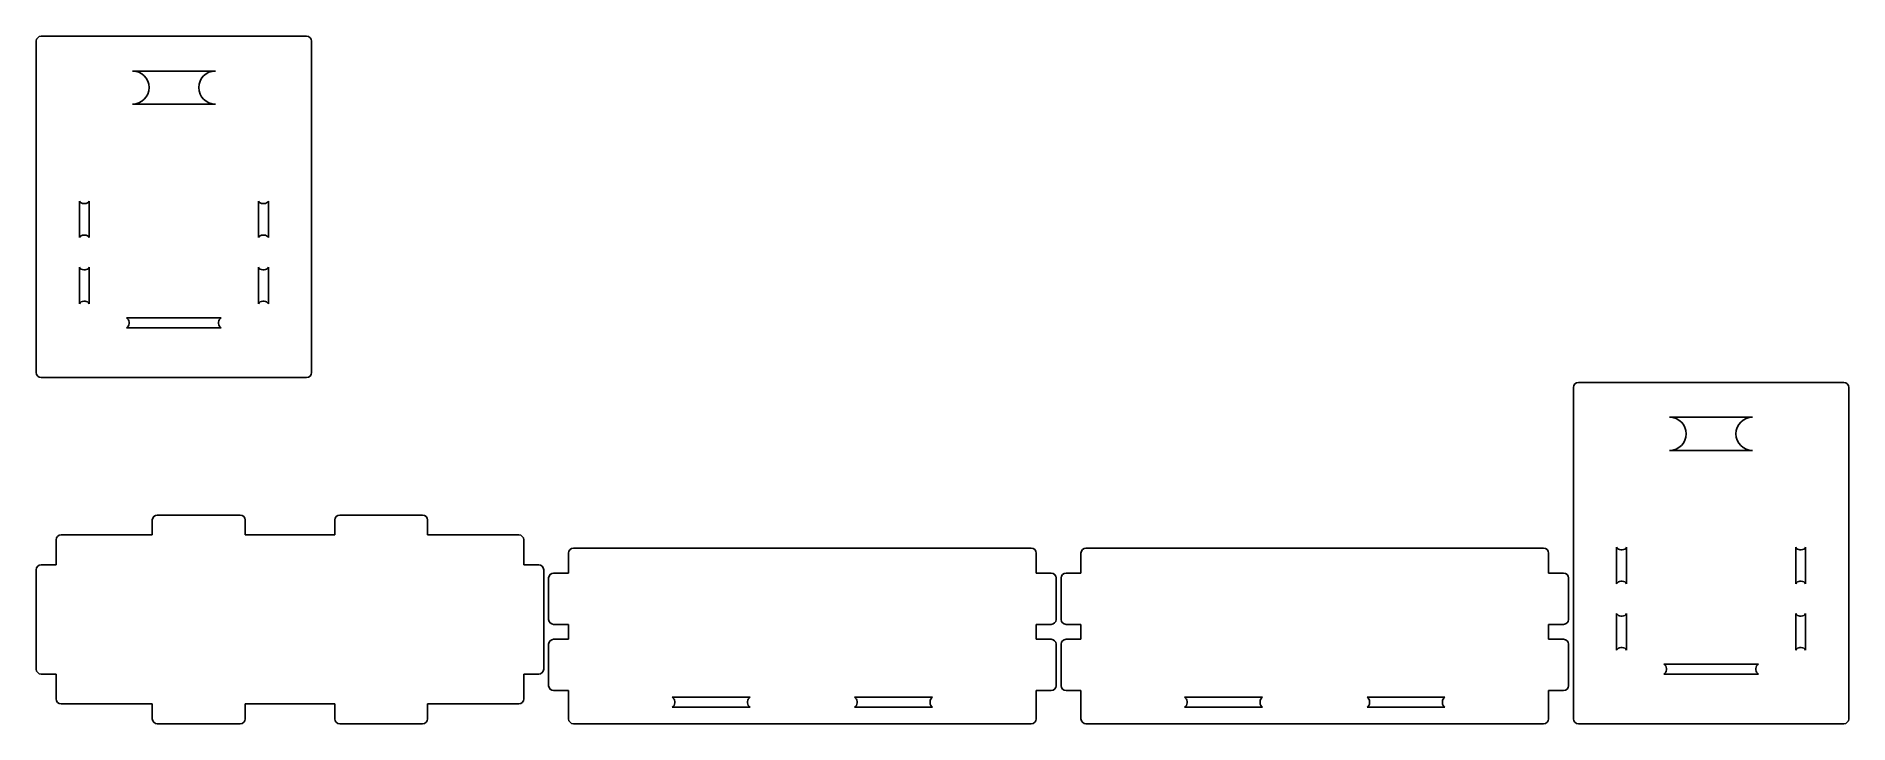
# Model space of a CAD drawing. Header units: millimetres. Extents: x 20 to 1113, y 20 to 435.
import ezdxf

# ---------------------------------------------------------------- set-up
doc = ezdxf.new("R2010")
doc.units = ezdxf.units.MM
doc.layers.add('CUT_INNER', color=3, linetype='CONTINUOUS')
doc.layers.add('CUT_OUTER', color=1, linetype='CONTINUOUS')

msp = doc.modelspace()

# ---------------------------------------------------------------- linework, layer by layer
at = {"layer": 'CUT_INNER'}
for p, q in [((128, 414), (78, 414)), ((78, 394), (128, 394)), ((46, 313.496663), (46, 335.503337)), ((48.6, 334), (49.4, 334)), ((52, 335.503337), (52, 313.496663)), ((154, 313.496663), (154, 335.503337)), ((156.6, 334), (157.4, 334)), ((160, 335.503337), (160, 313.496663)), ((49.4, 315), (48.6, 315)), ((157.4, 315), (156.6, 315)), ((46, 273.496663), (46, 295.503337)), ((52, 295.503337), (52, 273.496663)), ((154, 273.496663), (154, 295.503337)), ((160, 295.503337), (160, 273.496663)), ((48.6, 294), (49.4, 294)), ((156.6, 294), (157.4, 294)), ((49.4, 275), (48.6, 275)), ((157.4, 275), (156.6, 275)), ((74.496663, 265), (131.503337, 265)), ((76, 261.6), (76, 262.4)), ((130, 262.4), (130, 261.6)), ((131.503337, 259), (74.496663, 259)), ((1055.000001, 205), (1005.000001, 205)), ((1005.000001, 185), (1055.000001, 185)), ((973.000001, 104.496663), (973.000001, 126.503337)), ((975.600001, 125), (976.400001, 125)), ((979.000001, 126.503337), (979.000001, 104.496663)), ((1081.000001, 104.496663), (1081.000001, 126.503337)), ((1083.600001, 125), (1084.400001, 125)), ((1087.000001, 126.503337), (1087.000001, 104.496663)), ((976.400001, 106), (975.600001, 106)), ((1084.400001, 106), (1083.600001, 106)), ((973.000001, 64.496663), (973.000001, 86.503337)), ((975.600001, 85), (976.400001, 85)), ((979.000001, 86.503337), (979.000001, 64.496663)), ((1081.000001, 64.496663), (1081.000001, 86.503337)), ((1083.600001, 85), (1084.400001, 85)), ((1087.000001, 86.503337), (1087.000001, 64.496663)), ((976.400001, 66), (975.600001, 66)), ((1084.400001, 66), (1083.600001, 66)), ((1001.496664, 56), (1058.503338, 56)), ((1058.503338, 50), (1001.496664, 50)), ((1003.000001, 52.6), (1003.000001, 53.4)), ((1057.000001, 53.4), (1057.000001, 52.6)), ((403.496663, 36), (450.503337, 36)), ((405, 32.6), (405, 33.4)), ((449, 33.4), (449, 32.6)), ((513.496663, 36), (560.503337, 36)), ((515, 32.6), (515, 33.4)), ((559, 33.4), (559, 32.6)), ((712.496663, 36), (759.503338, 36)), ((714, 32.6), (714, 33.4)), ((758, 33.4), (758, 32.6)), ((822.496663, 36), (869.503338, 36)), ((824, 32.6), (824, 33.4)), ((868, 33.4), (868, 32.6)), ((450.503337, 30), (403.496663, 30)), ((560.503337, 30), (513.496663, 30)), ((759.503338, 30), (712.496663, 30)), ((869.503338, 30), (822.496663, 30))]:
    msp.add_line(p, q, dxfattribs=at)
for centre, radius, start, end in [((78, 404), 10, 270, 90), ((128, 404), 10, 90, 270), ((48.6, 337), 3, 209.926435, 270), ((49.4, 337), 3, 270, 330.073565), ((156.6, 337), 3, 209.926435, 270), ((157.4, 337), 3, 270, 330.073565), ((48.6, 312), 3, 90, 150.073565), ((49.4, 312), 3, 29.926435, 90), ((156.6, 312), 3, 90, 150.073565), ((157.4, 312), 3, 29.926435, 90), ((48.6, 297), 3, 209.926435, 270), ((49.4, 297), 3, 270, 330.073565), ((156.6, 297), 3, 209.926435, 270), ((157.4, 297), 3, 270, 330.073565), ((48.6, 272), 3, 90, 150.073565), ((49.4, 272), 3, 29.926435, 90), ((156.6, 272), 3, 90, 150.073565), ((157.4, 272), 3, 29.926435, 90), ((73, 262.4), 3, 0, 60.073565), ((133, 262.4), 3, 119.926435, 180), ((73, 261.6), 3, 299.926435, 360), ((133, 261.6), 3, 180, 240.073565), ((1005.000001, 195), 10, 270, 90), ((1055.000001, 195), 10, 90, 270), ((975.600001, 128), 3, 209.926435, 270), ((976.400001, 128), 3, 270, 330.073565), ((1083.600001, 128), 3, 209.926435, 270), ((1084.400001, 128), 3, 270, 330.073565), ((975.600001, 103), 3, 90, 150.073565), ((976.400001, 103), 3, 29.926435, 90), ((1083.600001, 103), 3, 90, 150.073565), ((1084.400001, 103), 3, 29.926435, 90), ((975.600001, 88), 3, 209.926435, 270), ((976.400001, 88), 3, 270, 330.073565), ((1083.600001, 88), 3, 209.926435, 270), ((1084.400001, 88), 3, 270, 330.073565), ((975.600001, 63), 3, 90, 150.073565), ((976.400001, 63), 3, 29.926435, 90), ((1083.600001, 63), 3, 90, 150.073565), ((1084.400001, 63), 3, 29.926435, 90), ((1000.000001, 53.4), 3, 360, 60.073565), ((1060.000001, 53.4), 3, 119.926435, 180), ((1000.000001, 52.6), 3, 299.926435, 360), ((1060.000001, 52.6), 3, 180, 240.073565), ((402, 33.4), 3, 360, 60.073565), ((452, 33.4), 3, 119.926435, 180), ((512, 33.4), 3, 360, 60.073565), ((562, 33.4), 3, 119.926435, 180), ((711, 33.4), 3, 360, 60.073565), ((761.000001, 33.4), 3, 119.926435, 180), ((821, 33.4), 3, 360, 60.073565), ((871.000001, 33.4), 3, 119.926435, 180), ((402, 32.6), 3, 299.926435, 0), ((452, 32.6), 3, 180, 240.073565), ((512, 32.6), 3, 299.926435, 0), ((562, 32.6), 3, 180, 240.073565), ((711.000001, 32.6), 3, 299.926435, 0), ((761, 32.6), 3, 180, 240.073565), ((821.000001, 32.6), 3, 299.926435, 0), ((871, 32.6), 3, 180, 240.073565)]:
    msp.add_arc(centre, radius, start, end, dxfattribs=at)
at = {"layer": 'CUT_OUTER'}
for p, q in [((20, 432), (20, 232)), ((183, 435), (23, 435)), ((186, 232), (186, 432)), ((23, 229), (183, 229)), ((947.000001, 223), (947.000001, 23)), ((1110.000001, 226), (950.000001, 226)), ((1113.000001, 23), (1113.000001, 223)), ((90, 143), (90, 134)), ((143, 146), (93, 146)), ((146, 134), (146, 143)), ((200, 143), (200, 134)), ((253, 146), (203, 146)), ((256, 134), (256, 143)), ((90, 134), (35, 134)), ((200, 134), (146, 134)), ((311, 134), (256, 134)), ((32, 131), (32, 116)), ((314, 116), (314, 131)), ((341, 123), (341, 111)), ((620, 126), (344, 126)), ((623, 111), (623, 123)), ((650, 123), (650, 111)), ((929, 126), (653, 126)), ((932, 111), (932, 123)), ((20, 113), (20, 53)), ((32, 116), (23, 116)), ((323, 116), (314, 116)), ((326, 53), (326, 113)), ((341, 111), (332, 111)), ((632, 111), (623, 111)), ((650, 111), (641, 111)), ((941, 111), (932, 111)), ((329, 108), (329, 83)), ((635, 83), (635, 108)), ((638, 108), (638, 83)), ((944, 83), (944, 108)), ((332, 80), (341, 80)), ((341, 80), (341, 71)), ((623, 71), (623, 80)), ((623, 80), (632, 80)), ((641, 80), (650, 80)), ((650, 80), (650, 71)), ((932, 71), (932, 80)), ((932, 80), (941, 80)), ((329, 68), (329, 43)), ((341, 71), (332, 71)), ((632, 71), (623, 71)), ((635, 43), (635, 68)), ((638, 68), (638, 43)), ((650, 71), (641, 71)), ((941, 71), (932, 71)), ((944, 43), (944, 68)), ((23, 50), (32, 50)), ((32, 50), (32, 35)), ((314, 35), (314, 50)), ((314, 50), (323, 50)), ((332, 40), (341, 40)), ((341, 40), (341, 23)), ((623, 23), (623, 40)), ((623, 40), (632, 40)), ((641, 40), (650, 40)), ((650, 40), (650, 23)), ((932, 23), (932, 40)), ((932, 40), (941, 40)), ((35, 32), (90, 32)), ((90, 32), (90, 23)), ((146, 23), (146, 32)), ((146, 32), (200, 32)), ((200, 32), (200, 23)), ((256, 23), (256, 32)), ((256, 32), (311, 32)), ((93, 20), (143, 20)), ((203, 20), (253, 20)), ((344, 20), (620, 20)), ((653, 20), (929, 20)), ((950.000001, 20), (1110.000001, 20))]:
    msp.add_line(p, q, dxfattribs=at)
for centre, start, end in [((23, 432), 90, 180), ((183, 432), 0, 90), ((23, 232), 180, 270), ((183, 232), 270, 0), ((950.000001, 223), 90, 180), ((1110.000001, 223), 0, 90), ((93, 143), 90, 180), ((143, 143), 0, 90), ((203, 143), 90, 180), ((253, 143), 0, 90), ((35, 131), 90, 180), ((311, 131), 0, 90), ((344, 123), 90, 180), ((620, 123), 0, 90), ((653, 123), 90, 180), ((929, 123), 0, 90), ((23, 113), 90, 180), ((323, 113), 0, 90), ((332, 108), 90, 180), ((632, 108), 0, 90), ((641, 108), 90, 180), ((941, 108), 0, 90), ((332, 83), 180, 270), ((632, 83), 270, 0), ((641, 83), 180, 270), ((941, 83), 270, 0), ((332, 68), 90, 180), ((632, 68), 0, 90), ((641, 68), 90, 180), ((941, 68), 0, 90), ((23, 53), 180, 270), ((323, 53), 270, 0), ((35, 35), 180, 270), ((311, 35), 270, 0), ((332, 43), 180, 270), ((632, 43), 270, 0), ((641, 43), 180, 270), ((941, 43), 270, 0), ((93, 23), 180, 270), ((143, 23), 270, 0), ((203, 23), 180, 270), ((253, 23), 270, 0), ((344, 23), 180, 270), ((620, 23), 270, 0), ((653, 23), 180, 270), ((929, 23), 270, 0), ((950.000001, 23), 180, 270), ((1110.000001, 23), 270, 0)]:
    msp.add_arc(centre, 3, start, end, dxfattribs=at)

doc.saveas('drawing.dxf')
